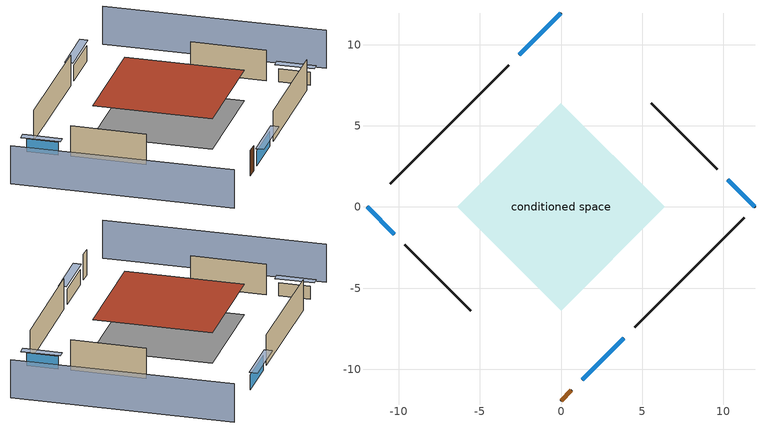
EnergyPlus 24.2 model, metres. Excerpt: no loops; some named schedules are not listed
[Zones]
conditioned space
 floor outside (Floor1 construction): -6.4,0 0,6.4 6.4,0 0,-6.4 z0.61
 wall outside (AdiabaticWallConstruction 1): 0,-11.95 0.65,-11.3 z0.61:2.64
 wall outside (AdiabaticWallConstruction): 0,11.95 -2.58,9.37 / 1.3,-10.65 3.88,-8.07 z0.61:1.83; 11.95,0 10.27,1.68 / -11.95,0 -10.27,-1.68 z0.61:1.65
 wall outside (Wall1 construction): -3.23,8.72 -10.53,1.42 z0.61:3.05
 wall outside (Wall2 construction): 9.61,2.34 5.56,6.39 z0.61:3.05
 wall outside (Wall3 construction): 4.54,-7.41 11.29,-0.66 z0.61:3.05
 wall outside (Wall4 construction): -9.61,-2.34 -5.56,-6.39 z0.61:3.05
 window (WindowConstruction): 0,11.95 -2.58,9.37 z0.61:1.83
 window (WindowConstruction 1): 11.95,0 10.27,1.68 z0.61:1.65
 window (WindowConstruction 2): 1.3,-10.65 3.88,-8.07 z0.61:1.83
 window (WindowConstruction 3): -11.95,0 -10.27,-1.68 z0.61:1.65
 door (Door): 0,-11.95 0.65,-11.3 z0.61:2.64
 roof outside (Roof1 construction): 0,6.4 -6.4,0 0,-6.4 6.4,0 z3.05
shading: -15.18,-3.23 -3.23,-15.18 / 15.18,3.23 3.23,15.18 z0:3.05; -2.79,9.16 0.22,12.16 -0.22,12.6 -3.22,9.59 z2.13; 10.05,1.9 12.16,-0.22 12.6,0.22 10.48,2.33 z1.95; 4.09,-7.86 1.09,-10.86 1.52,-11.29 4.53,-8.29 z2.13; -10.05,-1.9 -12.16,0.22 -12.6,-0.22 -10.48,-2.33 z1.95
[Building]
Building 1: Terrain=Suburbs
[Site:Location]
Ely Arpt Yelland Fld_NV_USA: Latitude {deg}=39.3; Longitude {deg}=-114.85; Time Zone {hr}=-8; Elevation {m}=1909
[Site:GroundTemperature:Shallow]
3.70292, 1.70496, 1.54496, 2.49309, 6.29932, 10.0878, 13.3722, 15.4528, 15.6296, 13.9374, 10.7367, 7.06443
[Site:WaterMainsTemperature]
Calculation Method=Schedule; Temperature Schedule=mains temperature schedule
[Material] Roughness=Rough; Thermal Absorptance=0.9
Name | Thickness {m} | Conductivity {W/m-K} | Density {kg/m3} | Specific Heat {J/kg-K} | Solar Absorptance | Visible Absorptance
door material | 0.04445 | 0.0612267 | 512.64 | 1214.23 | 0.7 | 0.7
floor covering | 0.0127 | 0.0433444 | 54.468 | 1339.84 | 0.6 | 0.6
floor stud and cavity | 0.1397 | 0.501511 | 92.3553 | 1139.71 | 0.7 | 0.7
furniture material conditioned space 1 | 0.1524 | 0.115458 | 640.8 | 1214.23 | 0.6 | 0.6
gypsum board | 0.0127 | 0.160291 | 801 | 837.4 | 0.6 | 0.6
osb sheathing 0.5 in. | 0.0127 | 0.115458 | 512.64 | 1214.23 | 0.7 | 0.7
osb sheathing 0.75 in. | 0.01905 | 0.115458 | 512.64 | 1214.23 | 0.7 | 0.7
roof rigid ins | 0.103632 | 0.029427 | 32.04 | 1214.23 | 0.7 | 0.7
roof stud and cavity | 0.2032 | 0.0470591 | 78.34581 | 1123.46 | 0.7 | 0.7
slate or tile shingles | 0.01905 | 0.840978 | 1899.972 | 799.717 | 0.75 | 0.75
stucco | 0.0254 | 0.649125 | 1281.6 | 879.27 | 0.5 | 0.5
wall rigid ins | 0.512978 | 0.029427 | 32.04 | 1214.23 | 0.7 | 0.7
wall stud and cavity | 0.1397 | 0.556315 | 139.0536 | 1170.24 | 0.7 | 0.7
wall stud and cavity 1 | 0.0889 | 0.380278 | 52.3479 | 1209.89 | 0.7 | 0.7
wall stud and cavity 2 | 0.0889 | 0.391764 | 83.0341 | 1211.67 | 0.7 | 0.7
wood siding; wood siding 1 | 0.0254 | 0.102417 | 544.68 | 1172.36 | 0.7 | 0.7
[WindowMaterial:SimpleGlazingSystem]
WindowMaterial: U-Factor {W/m2-K}=6.58648; Solar Heat Gain Coefficient=0.76
[Construction]
AdiabaticWallConstruction: wood siding, wall rigid ins, wall stud and cavity 1, gypsum board
AdiabaticWallConstruction 1: wood siding 1, wall rigid ins, wall stud and cavity 1, gypsum board
Door: door material
Floor1 construction: floor stud and cavity, osb sheathing 0.75 in., floor covering
furniture construction conditioned space 1: furniture material conditioned space 1
PartitionWallConstruction: gypsum board, wall stud and cavity 2, gypsum board
Roof1 construction: slate or tile shingles, roof rigid ins, osb sheathing 0.75 in., roof stud and cavity, gypsum board
Wall1 construction; Wall2 construction; Wall3 construction; Wall4 construction: stucco, osb sheathing 0.5 in., wall stud and cavity, gypsum board
WindowConstruction; WindowConstruction 1; WindowConstruction 2; WindowConstruction 3: WindowMaterial
[Zone]
conditioned space: Multiplier=1; Volume {m3}=199.577; Part of Total Floor Area=Yes
[Space]
conditioned space 1: Zone=conditioned space; Volume {m3}=199.577
[SurfaceProperty:IncidentSolarMultiplier] Incident Solar Multiplier=1; Incident Solar Multiplier Schedule=trans schedule winter=0.85 summer=0.7
Window1; Window2; Window3; Window4
[InternalMass] Zone or ZoneList=conditioned space; Space or SpaceList=conditioned space 1
Name | Construction | Surface Area {m2}
furniture mass conditioned space 1 | furniture construction conditioned space 1 | 32.739
partition wall mass | PartitionWallConstruction | 81.8476
[Lights]
interior lighting: Zone or ZoneList or Space or SpaceList=conditioned space 1; Schedule=lighting_interior; Design Level Calculation Method=LightingLevel; Lighting Level {W}=180.168; Return Air Fraction=0; Fraction Radiant=0.6; Fraction Visible=0.2; Fraction Replaceable=1
[People]
occupants: Zone or ZoneList or Space or SpaceList=conditioned space 1; Number of People Schedule=occupants; Number of People Calculation Method=People; Number of People=3; Fraction Radiant=0.314171; Sensible Heat Fraction=0.56303; Activity Level Schedule=occupants activity schedule; Carbon Dioxide Generation Rate {m3/s-W}=0; Enable ASHRAE 55 Comfort Warnings=No; Mean Radiant Temperature Calculation Type=EnclosureAveraged
[ElectricEquipment] Zone or ZoneList or Space or SpaceList=conditioned space 1; Design Level Calculation Method=EquipmentLevel
Name | Schedule | Design Level {W} | Fraction Latent | Fraction Radiant | Fraction Lost
ceiling fan | ceiling_fan | 12.5353 | 0 | 0.558 | 0
clothes dryer | clothes_dryer | 2485.11 | 0.015 | 0.081 | 0.85
clothes washer | clothes_washer | 617.655 | 0.03 | 0.162 | 0.7
cooking range | cooking_range | 411.111 | 0.08 | 0.432 | 0.2
dishwasher | dishwasher | 568.012 | 0.3 | 0.18 | 0.4
freezer | freezer schedule | 47.9573 | 0 | 0.6 | 0
fridge | fridge schedule | 60.3122 | 0 | 0.6 | 0
fridge 1 | fridge schedule 1 | 64.939 | 0 | 0.6 | 0
mech vent bath fan 0 | mech vent bath fan 0 schedule | 30 | 0 | 0 | 1
mech vent house fan | mech vent house fan schedule | 0 | 0 | 0 | 1
mech vent house fan cfis | mech vent house fan cfis schedule | 0 | 0 | 0 | 0
mech vent range fan 0 | mech vent range fan 0 schedule | 30 | 0 | 0 | 1
misc plug loads | plug_loads_other | 1555.15 | 0.021 | 0.558 | 0.049
whole house fan | Always On Discrete | 0 | 0 | 0 | 1
[OtherEquipment] Zone or ZoneList or Space or SpaceList=conditioned space 1; Design Level Calculation Method=EquipmentLevel
Name | Fuel Type | Schedule | Design Level {W} | Fraction Latent | Fraction Radiant | Fraction Lost
mech vent house fan latent load equip | None | Always On Discrete | 0 | 1 | 0 | 0
mech vent house fan sensible load equip | None | Always On Discrete | 0 | 0 | 0 | 0
water heater energy adjustment1 | NaturalGas | Always On Discrete | 0.01 | 0 | 0 | 1
water latent | None | hot_water_fixtures | 1542.73 | 1 | 0 | 0
water sensible | None | hot_water_fixtures | -1520.42 | 0 | 0.6 | 0
[ZoneInfiltration:DesignFlowRate] Zone or ZoneList or Space or SpaceList=conditioned space 1; Schedule=Always On Discrete; Design Flow Rate Calculation Method=Flow/Zone; Design Flow Rate {m3/s}=0
infil flow; natural vent flow; whole house fan flow
[Exterior:Lights]
exterior lighting: Schedule=exterior lighting schedule; Design Level {W}=13.0211
[Schedule:Week:Daily]
trans schedule winter=0.85 summer=0.7 Week Rule - Jan1-Apr28: trans schedule winter=0.85 summer=0.7 allday1, trans schedule winter=0.85 summer=0.7 allday1, trans schedule winter=0.85 summer=0.7 allday1, trans schedule winter=0.85 summer=0.7 allday1, trans schedule winter=0.85 summer=0.7 allday1, trans schedule winter=0.85 summer=0.7 allday1, trans schedule winter=0.85 summer=0.7 allday1, trans schedule winter=0.85 summer=0.7 default day, trans schedule winter=0.85 summer=0.7 default day, trans schedule winter=0.85 summer=0.7 default day, trans schedule winter=0.85 summer=0.7 default day, trans schedule winter=0.85 summer=0.7 default day
trans schedule winter=0.85 summer=0.7 Week Rule - Apr29-May5: trans schedule winter=0.85 summer=0.7 allday1, trans schedule winter=0.85 summer=0.7 allday1, trans schedule winter=0.85 summer=0.7 allday121, trans schedule winter=0.85 summer=0.7 allday121, trans schedule winter=0.85 summer=0.7 allday121, trans schedule winter=0.85 summer=0.7 allday121, trans schedule winter=0.85 summer=0.7 allday121, trans schedule winter=0.85 summer=0.7 default day, trans schedule winter=0.85 summer=0.7 default day, trans schedule winter=0.85 summer=0.7 default day, trans schedule winter=0.85 summer=0.7 default day, trans schedule winter=0.85 summer=0.7 default day
trans schedule winter=0.85 summer=0.7 Week Rule - May6-Sep29: trans schedule winter=0.85 summer=0.7 allday121, trans schedule winter=0.85 summer=0.7 allday121, trans schedule winter=0.85 summer=0.7 allday121, trans schedule winter=0.85 summer=0.7 allday121, trans schedule winter=0.85 summer=0.7 allday121, trans schedule winter=0.85 summer=0.7 allday121, trans schedule winter=0.85 summer=0.7 allday121, trans schedule winter=0.85 summer=0.7 default day, trans schedule winter=0.85 summer=0.7 default day, trans schedule winter=0.85 summer=0.7 default day, trans schedule winter=0.85 summer=0.7 default day, trans schedule winter=0.85 summer=0.7 default day
trans schedule winter=0.85 summer=0.7 Week Rule - Sep30-Oct6: trans schedule winter=0.85 summer=0.7 allday121, trans schedule winter=0.85 summer=0.7 allday274, trans schedule winter=0.85 summer=0.7 allday274, trans schedule winter=0.85 summer=0.7 allday274, trans schedule winter=0.85 summer=0.7 allday274, trans schedule winter=0.85 summer=0.7 allday274, trans schedule winter=0.85 summer=0.7 allday274, trans schedule winter=0.85 summer=0.7 default day, trans schedule winter=0.85 summer=0.7 default day, trans schedule winter=0.85 summer=0.7 default day, trans schedule winter=0.85 summer=0.7 default day, trans schedule winter=0.85 summer=0.7 default day
trans schedule winter=0.85 summer=0.7 Week Rule - Oct7-Dec31: trans schedule winter=0.85 summer=0.7 allday274, trans schedule winter=0.85 summer=0.7 allday274, trans schedule winter=0.85 summer=0.7 allday274, trans schedule winter=0.85 summer=0.7 allday274, trans schedule winter=0.85 summer=0.7 allday274, trans schedule winter=0.85 summer=0.7 allday274, trans schedule winter=0.85 summer=0.7 allday274, trans schedule winter=0.85 summer=0.7 default day, trans schedule winter=0.85 summer=0.7 default day, trans schedule winter=0.85 summer=0.7 default day, trans schedule winter=0.85 summer=0.7 default day, trans schedule winter=0.85 summer=0.7 default day
freezer schedule Week Rule - Jan1-Jan27: freezer schedule allday1, freezer schedule allday1, freezer schedule allday1, freezer schedule allday1, freezer schedule allday1, freezer schedule allday1, freezer schedule allday1, freezer schedule default day, freezer schedule default day, freezer schedule default day, freezer schedule default day, freezer schedule default day
freezer schedule Week Rule - Jan28-Feb3: freezer schedule allday1, freezer schedule allday1, freezer schedule allday1, freezer schedule allday1, freezer schedule allday2, freezer schedule allday2, freezer schedule allday2, freezer schedule default day, freezer schedule default day, freezer schedule default day, freezer schedule default day, freezer schedule default day
freezer schedule Week Rule - Feb4-Feb24: freezer schedule allday2, freezer schedule allday2, freezer schedule allday2, freezer schedule allday2, freezer schedule allday2, freezer schedule allday2, freezer schedule allday2, freezer schedule default day, freezer schedule default day, freezer schedule default day, freezer schedule default day, freezer schedule default day
freezer schedule Week Rule - Feb25-Mar3: freezer schedule allday2, freezer schedule allday2, freezer schedule allday2, freezer schedule allday2, freezer schedule allday3, freezer schedule allday3, freezer schedule allday3, freezer schedule default day, freezer schedule default day, freezer schedule default day, freezer schedule default day, freezer schedule default day
freezer schedule Week Rule - Mar4-May26: freezer schedule allday3, freezer schedule allday3, freezer schedule allday3, freezer schedule allday3, freezer schedule allday3, freezer schedule allday3, freezer schedule allday3, freezer schedule default day, freezer schedule default day, freezer schedule default day, freezer schedule default day, freezer schedule default day
freezer schedule Week Rule - May27-Jun2: freezer schedule allday3, freezer schedule allday3, freezer schedule allday3, freezer schedule allday3, freezer schedule allday3, freezer schedule allday6, freezer schedule allday6, freezer schedule default day, freezer schedule default day, freezer schedule default day, freezer schedule default day, freezer schedule default day
freezer schedule Week Rule - Jun3-Sep29: freezer schedule allday6, freezer schedule allday6, freezer schedule allday6, freezer schedule allday6, freezer schedule allday6, freezer schedule allday6, freezer schedule allday6, freezer schedule default day, freezer schedule default day, freezer schedule default day, freezer schedule default day, freezer schedule default day
freezer schedule Week Rule - Sep30-Oct6: freezer schedule allday6, freezer schedule allday10, freezer schedule allday10, freezer schedule allday10, freezer schedule allday10, freezer schedule allday10, freezer schedule allday10, freezer schedule default day, freezer schedule default day, freezer schedule default day, freezer schedule default day, freezer schedule default day
freezer schedule Week Rule - Oct7-Oct27: freezer schedule allday10, freezer schedule allday10, freezer schedule allday10, freezer schedule allday10, freezer schedule allday10, freezer schedule allday10, freezer schedule allday10, freezer schedule default day, freezer schedule default day, freezer schedule default day, freezer schedule default day, freezer schedule default day
freezer schedule Week Rule - Oct28-Nov3: freezer schedule allday10, freezer schedule allday10, freezer schedule allday10, freezer schedule allday10, freezer schedule allday11, freezer schedule allday11, freezer schedule allday11, freezer schedule default day, freezer schedule default day, freezer schedule default day, freezer schedule default day, freezer schedule default day
freezer schedule Week Rule - Nov4-Nov24: freezer schedule allday11, freezer schedule allday11, freezer schedule allday11, freezer schedule allday11, freezer schedule allday11, freezer schedule allday11, freezer schedule allday11, freezer schedule default day, freezer schedule default day, freezer schedule default day, freezer schedule default day, freezer schedule default day
freezer schedule Week Rule - Nov25-Dec1: freezer schedule allday11, freezer schedule allday11, freezer schedule allday11, freezer schedule allday11, freezer schedule allday11, freezer schedule allday11, freezer schedule allday12, freezer schedule default day, freezer schedule default day, freezer schedule default day, freezer schedule default day, freezer schedule default day
freezer schedule Week Rule - Dec2-Dec31: freezer schedule allday12, freezer schedule allday12, freezer schedule allday12, freezer schedule allday12, freezer schedule allday12, freezer schedule allday12, freezer schedule allday12, freezer schedule default day, freezer schedule default day, freezer schedule default day, freezer schedule default day, freezer schedule default day
fridge schedule Week Rule - Jan1-Jan27: fridge schedule allday1, fridge schedule allday1, fridge schedule allday1, fridge schedule allday1, fridge schedule allday1, fridge schedule allday1, fridge schedule allday1, fridge schedule default day, fridge schedule default day, fridge schedule default day, fridge schedule default day, fridge schedule default day
fridge schedule Week Rule - Jan28-Feb3: fridge schedule allday1, fridge schedule allday1, fridge schedule allday1, fridge schedule allday1, fridge schedule allday2, fridge schedule allday2, fridge schedule allday2, fridge schedule default day, fridge schedule default day, fridge schedule default day, fridge schedule default day, fridge schedule default day
fridge schedule Week Rule - Feb4-Feb24: fridge schedule allday2, fridge schedule allday2, fridge schedule allday2, fridge schedule allday2, fridge schedule allday2, fridge schedule allday2, fridge schedule allday2, fridge schedule default day, fridge schedule default day, fridge schedule default day, fridge schedule default day, fridge schedule default day
fridge schedule Week Rule - Feb25-Mar3: fridge schedule allday2, fridge schedule allday2, fridge schedule allday2, fridge schedule allday2, fridge schedule allday3, fridge schedule allday3, fridge schedule allday3, fridge schedule default day, fridge schedule default day, fridge schedule default day, fridge schedule default day, fridge schedule default day
fridge schedule Week Rule - Mar4-May26: fridge schedule allday3, fridge schedule allday3, fridge schedule allday3, fridge schedule allday3, fridge schedule allday3, fridge schedule allday3, fridge schedule allday3, fridge schedule default day, fridge schedule default day, fridge schedule default day, fridge schedule default day, fridge schedule default day
fridge schedule Week Rule - May27-Jun2: fridge schedule allday3, fridge schedule allday3, fridge schedule allday3, fridge schedule allday3, fridge schedule allday3, fridge schedule allday6, fridge schedule allday6, fridge schedule default day, fridge schedule default day, fridge schedule default day, fridge schedule default day, fridge schedule default day
fridge schedule Week Rule - Jun3-Sep29: fridge schedule allday6, fridge schedule allday6, fridge schedule allday6, fridge schedule allday6, fridge schedule allday6, fridge schedule allday6, fridge schedule allday6, fridge schedule default day, fridge schedule default day, fridge schedule default day, fridge schedule default day, fridge schedule default day
fridge schedule Week Rule - Sep30-Oct6: fridge schedule allday6, fridge schedule allday10, fridge schedule allday10, fridge schedule allday10, fridge schedule allday10, fridge schedule allday10, fridge schedule allday10, fridge schedule default day, fridge schedule default day, fridge schedule default day, fridge schedule default day, fridge schedule default day
fridge schedule Week Rule - Oct7-Oct27: fridge schedule allday10, fridge schedule allday10, fridge schedule allday10, fridge schedule allday10, fridge schedule allday10, fridge schedule allday10, fridge schedule allday10, fridge schedule default day, fridge schedule default day, fridge schedule default day, fridge schedule default day, fridge schedule default day
fridge schedule Week Rule - Oct28-Nov3: fridge schedule allday10, fridge schedule allday10, fridge schedule allday10, fridge schedule allday10, fridge schedule allday11, fridge schedule allday11, fridge schedule allday11, fridge schedule default day, fridge schedule default day, fridge schedule default day, fridge schedule default day, fridge schedule default day
fridge schedule Week Rule - Nov4-Nov24: fridge schedule allday11, fridge schedule allday11, fridge schedule allday11, fridge schedule allday11, fridge schedule allday11, fridge schedule allday11, fridge schedule allday11, fridge schedule default day, fridge schedule default day, fridge schedule default day, fridge schedule default day, fridge schedule default day
fridge schedule Week Rule - Nov25-Dec1: fridge schedule allday11, fridge schedule allday11, fridge schedule allday11, fridge schedule allday11, fridge schedule allday11, fridge schedule allday11, fridge schedule allday12, fridge schedule default day, fridge schedule default day, fridge schedule default day, fridge schedule default day, fridge schedule default day
fridge schedule Week Rule - Dec2-Dec31: fridge schedule allday12, fridge schedule allday12, fridge schedule allday12, fridge schedule allday12, fridge schedule allday12, fridge schedule allday12, fridge schedule allday12, fridge schedule default day, fridge schedule default day, fridge schedule default day, fridge schedule default day, fridge schedule default day
fridge schedule 1 Week Rule - Jan1-Jan27: fridge schedule allday1 1, fridge schedule allday1 1, fridge schedule allday1 1, fridge schedule allday1 1, fridge schedule allday1 1, fridge schedule allday1 1, fridge schedule allday1 1, fridge schedule default day 1, fridge schedule default day 1, fridge schedule default day 1, fridge schedule default day 1, fridge schedule default day 1
fridge schedule 1 Week Rule - Jan28-Feb3: fridge schedule allday1 1, fridge schedule allday1 1, fridge schedule allday1 1, fridge schedule allday1 1, fridge schedule allday2 1, fridge schedule allday2 1, fridge schedule allday2 1, fridge schedule default day 1, fridge schedule default day 1, fridge schedule default day 1, fridge schedule default day 1, fridge schedule default day 1
fridge schedule 1 Week Rule - Feb4-Feb24: fridge schedule allday2 1, fridge schedule allday2 1, fridge schedule allday2 1, fridge schedule allday2 1, fridge schedule allday2 1, fridge schedule allday2 1, fridge schedule allday2 1, fridge schedule default day 1, fridge schedule default day 1, fridge schedule default day 1, fridge schedule default day 1, fridge schedule default day 1
fridge schedule 1 Week Rule - Feb25-Mar3: fridge schedule allday2 1, fridge schedule allday2 1, fridge schedule allday2 1, fridge schedule allday2 1, fridge schedule allday3 1, fridge schedule allday3 1, fridge schedule allday3 1, fridge schedule default day 1, fridge schedule default day 1, fridge schedule default day 1, fridge schedule default day 1, fridge schedule default day 1
fridge schedule 1 Week Rule - Mar4-May26: fridge schedule allday3 1, fridge schedule allday3 1, fridge schedule allday3 1, fridge schedule allday3 1, fridge schedule allday3 1, fridge schedule allday3 1, fridge schedule allday3 1, fridge schedule default day 1, fridge schedule default day 1, fridge schedule default day 1, fridge schedule default day 1, fridge schedule default day 1
fridge schedule 1 Week Rule - May27-Jun2: fridge schedule allday3 1, fridge schedule allday3 1, fridge schedule allday3 1, fridge schedule allday3 1, fridge schedule allday3 1, fridge schedule allday6 1, fridge schedule allday6 1, fridge schedule default day 1, fridge schedule default day 1, fridge schedule default day 1, fridge schedule default day 1, fridge schedule default day 1
fridge schedule 1 Week Rule - Jun3-Sep29: fridge schedule allday6 1, fridge schedule allday6 1, fridge schedule allday6 1, fridge schedule allday6 1, fridge schedule allday6 1, fridge schedule allday6 1, fridge schedule allday6 1, fridge schedule default day 1, fridge schedule default day 1, fridge schedule default day 1, fridge schedule default day 1, fridge schedule default day 1
fridge schedule 1 Week Rule - Sep30-Oct6: fridge schedule allday6 1, fridge schedule allday10 1, fridge schedule allday10 1, fridge schedule allday10 1, fridge schedule allday10 1, fridge schedule allday10 1, fridge schedule allday10 1, fridge schedule default day 1, fridge schedule default day 1, fridge schedule default day 1, fridge schedule default day 1, fridge schedule default day 1
fridge schedule 1 Week Rule - Oct7-Oct27: fridge schedule allday10 1, fridge schedule allday10 1, fridge schedule allday10 1, fridge schedule allday10 1, fridge schedule allday10 1, fridge schedule allday10 1, fridge schedule allday10 1, fridge schedule default day 1, fridge schedule default day 1, fridge schedule default day 1, fridge schedule default day 1, fridge schedule default day 1
fridge schedule 1 Week Rule - Oct28-Nov3: fridge schedule allday10 1, fridge schedule allday10 1, fridge schedule allday10 1, fridge schedule allday10 1, fridge schedule allday11 1, fridge schedule allday11 1, fridge schedule allday11 1, fridge schedule default day 1, fridge schedule default day 1, fridge schedule default day 1, fridge schedule default day 1, fridge schedule default day 1
fridge schedule 1 Week Rule - Nov4-Nov24: fridge schedule allday11 1, fridge schedule allday11 1, fridge schedule allday11 1, fridge schedule allday11 1, fridge schedule allday11 1, fridge schedule allday11 1, fridge schedule allday11 1, fridge schedule default day 1, fridge schedule default day 1, fridge schedule default day 1, fridge schedule default day 1, fridge schedule default day 1
fridge schedule 1 Week Rule - Nov25-Dec1: fridge schedule allday11 1, fridge schedule allday11 1, fridge schedule allday11 1, fridge schedule allday11 1, fridge schedule allday11 1, fridge schedule allday11 1, fridge schedule allday12 1, fridge schedule default day 1, fridge schedule default day 1, fridge schedule default day 1, fridge schedule default day 1, fridge schedule default day 1
fridge schedule 1 Week Rule - Dec2-Dec31: fridge schedule allday12 1, fridge schedule allday12 1, fridge schedule allday12 1, fridge schedule allday12 1, fridge schedule allday12 1, fridge schedule allday12 1, fridge schedule allday12 1, fridge schedule default day 1, fridge schedule default day 1, fridge schedule default day 1, fridge schedule default day 1, fridge schedule default day 1
mech vent bath fan 0 schedule Week Rule - Jan1-Dec31: mech vent bath fan 0 schedule allday1, mech vent bath fan 0 schedule allday1, mech vent bath fan 0 schedule allday1, mech vent bath fan 0 schedule allday1, mech vent bath fan 0 schedule allday1, mech vent bath fan 0 schedule allday1, mech vent bath fan 0 schedule allday1, mech vent bath fan 0 schedule default day, mech vent bath fan 0 schedule default day, mech vent bath fan 0 schedule default day, mech vent bath fan 0 schedule default day, mech vent bath fan 0 schedule default day
mech vent range fan 0 schedule Week Rule - Jan1-Dec31: mech vent range fan 0 schedule allday1, mech vent range fan 0 schedule allday1, mech vent range fan 0 schedule allday1, mech vent range fan 0 schedule allday1, mech vent range fan 0 schedule allday1, mech vent range fan 0 schedule allday1, mech vent range fan 0 schedule allday1, mech vent range fan 0 schedule default day, mech vent range fan 0 schedule default day, mech vent range fan 0 schedule default day, mech vent range fan 0 schedule default day, mech vent range fan 0 schedule default day
exterior lighting schedule Week Rule - Jan1-Jan6: exterior lighting schedule weekday1, exterior lighting schedule weekday1, exterior lighting schedule weekday1, exterior lighting schedule weekday1, exterior lighting schedule weekday1, exterior lighting schedule weekday1, exterior lighting schedule weekend1, exterior lighting schedule default day, exterior lighting schedule default day, exterior lighting schedule default day, exterior lighting schedule default day, exterior lighting schedule default day
exterior lighting schedule Week Rule - Jan7-Jan27: exterior lighting schedule weekend1, exterior lighting schedule weekday1, exterior lighting schedule weekday1, exterior lighting schedule weekday1, exterior lighting schedule weekday1, exterior lighting schedule weekday1, exterior lighting schedule weekend1, exterior lighting schedule default day, exterior lighting schedule default day, exterior lighting schedule default day, exterior lighting schedule default day, exterior lighting schedule default day
exterior lighting schedule Week Rule - Jan28-Feb3: exterior lighting schedule weekend1, exterior lighting schedule weekday1, exterior lighting schedule weekday1, exterior lighting schedule weekday1, exterior lighting schedule weekday2, exterior lighting schedule weekday2, exterior lighting schedule weekend2, exterior lighting schedule default day, exterior lighting schedule default day, exterior lighting schedule default day, exterior lighting schedule default day, exterior lighting schedule default day
exterior lighting schedule Week Rule - Feb4-Feb24: exterior lighting schedule weekend2, exterior lighting schedule weekday2, exterior lighting schedule weekday2, exterior lighting schedule weekday2, exterior lighting schedule weekday2, exterior lighting schedule weekday2, exterior lighting schedule weekend2, exterior lighting schedule default day, exterior lighting schedule default day, exterior lighting schedule default day, exterior lighting schedule default day, exterior lighting schedule default day
exterior lighting schedule Week Rule - Feb25-Mar3: exterior lighting schedule weekend2, exterior lighting schedule weekday2, exterior lighting schedule weekday2, exterior lighting schedule weekday2, exterior lighting schedule weekday3, exterior lighting schedule weekday3, exterior lighting schedule weekend3, exterior lighting schedule default day, exterior lighting schedule default day, exterior lighting schedule default day, exterior lighting schedule default day, exterior lighting schedule default day
exterior lighting schedule Week Rule - Mar4-Mar31: exterior lighting schedule weekend3, exterior lighting schedule weekday3, exterior lighting schedule weekday3, exterior lighting schedule weekday3, exterior lighting schedule weekday3, exterior lighting schedule weekday3, exterior lighting schedule weekend3, exterior lighting schedule default day, exterior lighting schedule default day, exterior lighting schedule default day, exterior lighting schedule default day, exterior lighting schedule default day
exterior lighting schedule Week Rule - Apr1-Apr28: exterior lighting schedule weekend4, exterior lighting schedule weekday4, exterior lighting schedule weekday4, exterior lighting schedule weekday4, exterior lighting schedule weekday4, exterior lighting schedule weekday4, exterior lighting schedule weekend4, exterior lighting schedule default day, exterior lighting schedule default day, exterior lighting schedule default day, exterior lighting schedule default day, exterior lighting schedule default day
exterior lighting schedule Week Rule - Apr29-May5: exterior lighting schedule weekend4, exterior lighting schedule weekday4, exterior lighting schedule weekday5, exterior lighting schedule weekday5, exterior lighting schedule weekday5, exterior lighting schedule weekday5, exterior lighting schedule weekend5, exterior lighting schedule default day, exterior lighting schedule default day, exterior lighting schedule default day, exterior lighting schedule default day, exterior lighting schedule default day
exterior lighting schedule Week Rule - May6-May26: exterior lighting schedule weekend5, exterior lighting schedule weekday5, exterior lighting schedule weekday5, exterior lighting schedule weekday5, exterior lighting schedule weekday5, exterior lighting schedule weekday5, exterior lighting schedule weekend5, exterior lighting schedule default day, exterior lighting schedule default day, exterior lighting schedule default day, exterior lighting schedule default day, exterior lighting schedule default day
exterior lighting schedule Week Rule - May27-Jun2: exterior lighting schedule weekend5, exterior lighting schedule weekday5, exterior lighting schedule weekday5, exterior lighting schedule weekday5, exterior lighting schedule weekday5, exterior lighting schedule weekday6, exterior lighting schedule weekend6, exterior lighting schedule default day, exterior lighting schedule default day, exterior lighting schedule default day, exterior lighting schedule default day, exterior lighting schedule default day
exterior lighting schedule Week Rule - Jun3-Jun30: exterior lighting schedule weekend6, exterior lighting schedule weekday6, exterior lighting schedule weekday6, exterior lighting schedule weekday6, exterior lighting schedule weekday6, exterior lighting schedule weekday6, exterior lighting schedule weekend6, exterior lighting schedule default day, exterior lighting schedule default day, exterior lighting schedule default day, exterior lighting schedule default day, exterior lighting schedule default day
exterior lighting schedule Week Rule - Jul1-Aug25: exterior lighting schedule weekend7, exterior lighting schedule weekday7, exterior lighting schedule weekday7, exterior lighting schedule weekday7, exterior lighting schedule weekday7, exterior lighting schedule weekday7, exterior lighting schedule weekend7, exterior lighting schedule default day, exterior lighting schedule default day, exterior lighting schedule default day, exterior lighting schedule default day, exterior lighting schedule default day
exterior lighting schedule Week Rule - Aug26-Sep1: exterior lighting schedule weekend7, exterior lighting schedule weekday7, exterior lighting schedule weekday7, exterior lighting schedule weekday7, exterior lighting schedule weekday7, exterior lighting schedule weekday7, exterior lighting schedule weekend9, exterior lighting schedule default day, exterior lighting schedule default day, exterior lighting schedule default day, exterior lighting schedule default day, exterior lighting schedule default day
exterior lighting schedule Week Rule - Sep2-Sep29: exterior lighting schedule weekend9, exterior lighting schedule weekday9, exterior lighting schedule weekday9, exterior lighting schedule weekday9, exterior lighting schedule weekday9, exterior lighting schedule weekday9, exterior lighting schedule weekend9, exterior lighting schedule default day, exterior lighting schedule default day, exterior lighting schedule default day, exterior lighting schedule default day, exterior lighting schedule default day
exterior lighting schedule Week Rule - Sep30-Oct6: exterior lighting schedule weekend9, exterior lighting schedule weekday10, exterior lighting schedule weekday10, exterior lighting schedule weekday10, exterior lighting schedule weekday10, exterior lighting schedule weekday10, exterior lighting schedule weekend10, exterior lighting schedule default day, exterior lighting schedule default day, exterior lighting schedule default day, exterior lighting schedule default day, exterior lighting schedule default day
exterior lighting schedule Week Rule - Oct7-Oct27: exterior lighting schedule weekend10, exterior lighting schedule weekday10, exterior lighting schedule weekday10, exterior lighting schedule weekday10, exterior lighting schedule weekday10, exterior lighting schedule weekday10, exterior lighting schedule weekend10, exterior lighting schedule default day, exterior lighting schedule default day, exterior lighting schedule default day, exterior lighting schedule default day, exterior lighting schedule default day
exterior lighting schedule Week Rule - Oct28-Nov3: exterior lighting schedule weekend10, exterior lighting schedule weekday10, exterior lighting schedule weekday10, exterior lighting schedule weekday10, exterior lighting schedule weekday11, exterior lighting schedule weekday11, exterior lighting schedule weekend11, exterior lighting schedule default day, exterior lighting schedule default day, exterior lighting schedule default day, exterior lighting schedule default day, exterior lighting schedule default day
exterior lighting schedule Week Rule - Nov4-Nov24: exterior lighting schedule weekend11, exterior lighting schedule weekday11, exterior lighting schedule weekday11, exterior lighting schedule weekday11, exterior lighting schedule weekday11, exterior lighting schedule weekday11, exterior lighting schedule weekend11, exterior lighting schedule default day, exterior lighting schedule default day, exterior lighting schedule default day, exterior lighting schedule default day, exterior lighting schedule default day
exterior lighting schedule Week Rule - Nov25-Dec1: exterior lighting schedule weekend11, exterior lighting schedule weekday11, exterior lighting schedule weekday11, exterior lighting schedule weekday11, exterior lighting schedule weekday11, exterior lighting schedule weekday11, exterior lighting schedule weekend12, exterior lighting schedule default day, exterior lighting schedule default day, exterior lighting schedule default day, exterior lighting schedule default day, exterior lighting schedule default day
exterior lighting schedule Week Rule - Dec2-Dec31: exterior lighting schedule weekend12, exterior lighting schedule weekday12, exterior lighting schedule weekday12, exterior lighting schedule weekday12, exterior lighting schedule weekday12, exterior lighting schedule weekday12, exterior lighting schedule weekend12, exterior lighting schedule default day, exterior lighting schedule default day, exterior lighting schedule default day, exterior lighting schedule default day, exterior lighting schedule default day
[Schedule:Year]
trans schedule winter=0.85 summer=0.7: trans schedule winter=0.85 summer=0.7 Week Rule - Jan1-Apr28, 1, 1, 4, 28, trans schedule winter=0.85 summer=0.7 Week Rule - Apr29-May5, 4, 29, 5, 5, trans schedule winter=0.85 summer=0.7 Week Rule - May6-Sep29, 5, 6, 9, 29, trans schedule winter=0.85 summer=0.7 Week Rule - Sep30-Oct6, 9, 30, 10, 6, trans schedule winter=0.85 summer=0.7 Week Rule - Oct7-Dec31, 10, 7, 12, 31
freezer schedule: freezer schedule Week Rule - Jan1-Jan27, 1, 1, 1, 27, freezer schedule Week Rule - Jan28-Feb3, 1, 28, 2, 3, freezer schedule Week Rule - Feb4-Feb24, 2, 4, 2, 24, freezer schedule Week Rule - Feb25-Mar3, 2, 25, 3, 3, freezer schedule Week Rule - Mar4-May26, 3, 4, 5, 26, freezer schedule Week Rule - May27-Jun2, 5, 27, 6, 2, freezer schedule Week Rule - Jun3-Sep29, 6, 3, 9, 29, freezer schedule Week Rule - Sep30-Oct6, 9, 30, 10, 6, freezer schedule Week Rule - Oct7-Oct27, 10, 7, 10, 27, freezer schedule Week Rule - Oct28-Nov3, 10, 28, 11, 3, freezer schedule Week Rule - Nov4-Nov24, 11, 4, 11, 24, freezer schedule Week Rule - Nov25-Dec1, 11, 25, 12, 1, freezer schedule Week Rule - Dec2-Dec31, 12, 2, 12, 31
fridge schedule: fridge schedule Week Rule - Jan1-Jan27, 1, 1, 1, 27, fridge schedule Week Rule - Jan28-Feb3, 1, 28, 2, 3, fridge schedule Week Rule - Feb4-Feb24, 2, 4, 2, 24, fridge schedule Week Rule - Feb25-Mar3, 2, 25, 3, 3, fridge schedule Week Rule - Mar4-May26, 3, 4, 5, 26, fridge schedule Week Rule - May27-Jun2, 5, 27, 6, 2, fridge schedule Week Rule - Jun3-Sep29, 6, 3, 9, 29, fridge schedule Week Rule - Sep30-Oct6, 9, 30, 10, 6, fridge schedule Week Rule - Oct7-Oct27, 10, 7, 10, 27, fridge schedule Week Rule - Oct28-Nov3, 10, 28, 11, 3, fridge schedule Week Rule - Nov4-Nov24, 11, 4, 11, 24, fridge schedule Week Rule - Nov25-Dec1, 11, 25, 12, 1, fridge schedule Week Rule - Dec2-Dec31, 12, 2, 12, 31
fridge schedule 1: fridge schedule 1 Week Rule - Jan1-Jan27, 1, 1, 1, 27, fridge schedule 1 Week Rule - Jan28-Feb3, 1, 28, 2, 3, fridge schedule 1 Week Rule - Feb4-Feb24, 2, 4, 2, 24, fridge schedule 1 Week Rule - Feb25-Mar3, 2, 25, 3, 3, fridge schedule 1 Week Rule - Mar4-May26, 3, 4, 5, 26, fridge schedule 1 Week Rule - May27-Jun2, 5, 27, 6, 2, fridge schedule 1 Week Rule - Jun3-Sep29, 6, 3, 9, 29, fridge schedule 1 Week Rule - Sep30-Oct6, 9, 30, 10, 6, fridge schedule 1 Week Rule - Oct7-Oct27, 10, 7, 10, 27, fridge schedule 1 Week Rule - Oct28-Nov3, 10, 28, 11, 3, fridge schedule 1 Week Rule - Nov4-Nov24, 11, 4, 11, 24, fridge schedule 1 Week Rule - Nov25-Dec1, 11, 25, 12, 1, fridge schedule 1 Week Rule - Dec2-Dec31, 12, 2, 12, 31
mech vent bath fan 0 schedule: mech vent bath fan 0 schedule Week Rule - Jan1-Dec31, 1, 1, 12, 31
mech vent range fan 0 schedule: mech vent range fan 0 schedule Week Rule - Jan1-Dec31, 1, 1, 12, 31
exterior lighting schedule: exterior lighting schedule Week Rule - Jan1-Jan6, 1, 1, 1, 6, exterior lighting schedule Week Rule - Jan7-Jan27, 1, 7, 1, 27, exterior lighting schedule Week Rule - Jan28-Feb3, 1, 28, 2, 3, exterior lighting schedule Week Rule - Feb4-Feb24, 2, 4, 2, 24, exterior lighting schedule Week Rule - Feb25-Mar3, 2, 25, 3, 3, exterior lighting schedule Week Rule - Mar4-Mar31, 3, 4, 3, 31, exterior lighting schedule Week Rule - Apr1-Apr28, 4, 1, 4, 28, exterior lighting schedule Week Rule - Apr29-May5, 4, 29, 5, 5, exterior lighting schedule Week Rule - May6-May26, 5, 6, 5, 26, exterior lighting schedule Week Rule - May27-Jun2, 5, 27, 6, 2, exterior lighting schedule Week Rule - Jun3-Jun30, 6, 3, 6, 30, exterior lighting schedule Week Rule - Jul1-Aug25, 7, 1, 8, 25, exterior lighting schedule Week Rule - Aug26-Sep1, 8, 26, 9, 1, exterior lighting schedule Week Rule - Sep2-Sep29, 9, 2, 9, 29, exterior lighting schedule Week Rule - Sep30-Oct6, 9, 30, 10, 6, exterior lighting schedule Week Rule - Oct7-Oct27, 10, 7, 10, 27, exterior lighting schedule Week Rule - Oct28-Nov3, 10, 28, 11, 3, exterior lighting schedule Week Rule - Nov4-Nov24, 11, 4, 11, 24, exterior lighting schedule Week Rule - Nov25-Dec1, 11, 25, 12, 1, exterior lighting schedule Week Rule - Dec2-Dec31, 12, 2, 12, 31
[Schedule:File] File=in.schedules.csv; Rows to Skip at Top=1; Number of Hours of Data=8760; Column Separator=Comma; Interpolate to Timestep=No; Minutes per Item=15; Adjust Schedule for Daylight Savings=Yes
Name | Column Number
lighting_interior | 2
occupants | 1
ceiling_fan | 8
clothes_dryer | 7
clothes_washer | 6
cooking_range | 4
dishwasher | 5
plug_loads_other | 9
hot_water_fixtures | 13
[Schedule:Constant]
Name | Hourly Value
occupants activity schedule | 117.228
mech vent house fan schedule; mech vent house fan cfis schedule; Always On Discrete | 1
[Schedule:Compact]
mains temperature schedule: Through: 01/01, For: AllDays, Until: 24:00, 7.78389, Through: 01/02, For: AllDays, Until: 24:00, 7.71556, Through: 01/03, For: AllDays, Until: 24:00, 7.64833, Through: 01/04, For: AllDays, Until: 24:00, 7.58278, Through: 01/05, For: AllDays, Until: 24:00, 7.51778, Through: 01/06, For: AllDays, Until: 24:00, 7.45444, Through: 01/07, For: AllDays, Until: 24:00, 7.39278, Through: 01/08, For: AllDays, Until: 24:00, 7.33167, Through: 01/09, For: AllDays, Until: 24:00, 7.27222, Through: 01/10, For: AllDays, Until: 24:00, 7.21444, Through: 01/11, For: AllDays, Until: 24:00, 7.15722, Through: 01/12, For: AllDays, Until: 24:00, 7.10222, Through: 01/13, For: AllDays, Until: 24:00, 7.04778, Through: 01/14, For: AllDays, Until: 24:00, 6.99556, Through: 01/15, For: AllDays, Until: 24:00, 6.94389, Through: 01/16, For: AllDays, Until: 24:00, 6.89444, Through: 01/17, For: AllDays, Until: 24:00, 6.84611, Through: 01/18, For: AllDays, Until: 24:00, 6.79889, Through: 01/19, For: AllDays, Until: 24:00, 6.75333, Through: 01/20, For: AllDays, Until: 24:00, 6.70944, Through: 01/21, For: AllDays, Until: 24:00, 6.66722, Through: 01/22, For: AllDays, Until: 24:00, 6.62611, Through: 01/23, For: AllDays, Until: 24:00, 6.58667, Through: 01/24, For: AllDays, Until: 24:00, 6.54889, Through: 01/25, For: AllDays, Until: 24:00, 6.51222, Through: 01/26, For: AllDays, Until: 24:00, 6.47722, Through: 01/27, For: AllDays, Until: 24:00, 6.44444, Through: 01/28, For: AllDays, Until: 24:00, 6.41278, Through: 01/29, For: AllDays, Until: 24:00, 6.38222, Through: 01/30, For: AllDays, Until: 24:00, 6.35389, Through: 01/31, For: AllDays, Until: 24:00, 6.32722, Through: 02/01, For: AllDays, Until: 24:00, 6.30167, Through: 02/02, For: AllDays, Until: 24:00, 6.27778, Through: 02/03, For: AllDays, Until: 24:00, 6.25611, Through: 02/04, For: AllDays, Until: 24:00, 6.23556, Through: 02/05, For: AllDays, Until: 24:00, 6.21667, Through: 02/06, For: AllDays, Until: 24:00, 6.19944, Through: 02/07, For: AllDays, Until: 24:00, 6.18389, Through: 02/08, For: AllDays, Until: 24:00, 6.17, Through: 02/09, For: AllDays, Until: 24:00, 6.15778, Through: 02/10, For: AllDays, Until: 24:00, 6.14722, Through: 02/11, For: AllDays, Until: 24:00, 6.13833, Through: 02/12, For: AllDays, Until: 24:00, 6.13111, Through: 02/13, For: AllDays, Until: 24:00, 6.12556, Through: 02/14, For: AllDays, Until: 24:00, 6.12167, Through: 02/15, For: AllDays, Until: 24:00, 6.11944, Through: 02/16, For: AllDays, Until: 24:00, 6.11889, Through: 02/17, For: AllDays, Until: 24:00, 6.12, Through: 02/18, For: AllDays, Until: 24:00, 6.12278, Through: 02/19, For: AllDays, Until: 24:00, 6.12722, Through: 02/20, For: AllDays, Until: 24:00, 6.13333, Through: 02/21, For: AllDays, Until: 24:00, 6.14111, Through: 02/22, For: AllDays, Until: 24:00, 6.15056, Through: 02/23, For: AllDays, Until: 24:00, 6.16167, Through: 02/24, For: AllDays, Until: 24:00, 6.17444, Through: 02/25, For: AllDays, Until: 24:00, 6.18889, Through: 02/26, For: AllDays, Until: 24:00, 6.205, Through: 02/27, For: AllDays, Until: 24:00, 6.22278, Through: 02/28, For: AllDays, Until: 24:00, 6.24167, Through: 03/01, For: AllDays, Until: 24:00, 6.26278, Through: 03/02, For: AllDays, Until: 24:00, 6.28556, Through: 03/03, For: AllDays, Until: 24:00, 6.30944, Through: 03/04, For: AllDays, Until: 24:00, 6.33556, Through: 03/05, For: AllDays, Until: 24:00, 6.36278, Through: 03/06, For: AllDays, Until: 24:00, 6.39222, Through: 03/07, For: AllDays, Until: 24:00, 6.42278, Through: 03/08, For: AllDays, Until: 24:00, 6.455, Through: 03/09, For: AllDays, Until: 24:00, 6.48833, Through: 03/10, For: AllDays, Until: 24:00, 6.52389, Through: 03/11, For: AllDays, Until: 24:00, 6.56056, Through: 03/12, For: AllDays, Until: 24:00, 6.59944, Through: 03/13, For: AllDays, Until: 24:00, 6.63889, Through: 03/14, For: AllDays, Until: 24:00, 6.68056, Through: 03/15, For: AllDays, Until: 24:00, 6.72333, Through: 03/16, For: AllDays, Until: 24:00, 6.76778, Through: 03/17, For: AllDays, Until: 24:00, 6.81389, Through: 03/18, For: AllDays, Until: 24:00, 6.86111, Through: 03/19, For: AllDays, Until: 24:00, 6.91, Through: 03/20, For: AllDays, Until: 24:00, 6.96056, Through: 03/21, For: AllDays, Until: 24:00, 7.01222, Through: 03/22, For: AllDays, Until: 24:00, 7.06556, Through: 03/23, For: AllDays, Until: 24:00, 7.12, Through: 03/24, For: AllDays, Until: 24:00, 7.17556, Through: 03/25, For: AllDays, Until: 24:00, 7.23278, Through: 03/26, For: AllDays, Until: 24:00, 7.29167, Through: 03/27, For: AllDays, Until: 24:00, 7.35111, Through: 03/28, For: AllDays, Until: 24:00, 7.41278, Through: 03/29, For: AllDays, Until: 24:00, 7.475, Through: 03/30, For: AllDays, Until: 24:00, 7.53889, Through: 03/31, For: AllDays, Until: 24:00, 7.60389, Through: 04/01, For: AllDays, Until: 24:00, 7.67, Through: 04/02, For: AllDays, Until: 24:00, 7.73722, Through: 04/03, For: AllDays, Until: 24:00, 7.80611, Through: 04/04, For: AllDays, Until: 24:00, 7.87611, Through: 04/05, For: AllDays, Until: 24:00, 7.94667, Through: 04/06, For: AllDays, Until: 24:00, 8.01889, Through: 04/07, For: AllDays, Until: 24:00, 8.09222, Through: 04/08, For: AllDays, Until: 24:00, 8.16611, Through: 04/09, For: AllDays, Until: 24:00, 8.24167, Through: 04/10, For: AllDays, Until: 24:00, 8.31778, Through: 04/11, For: AllDays, Until: 24:00, 8.39556, Through: 04/12, For: AllDays, Until: 24:00, 8.47389, Through: 04/13, For: AllDays, Until: 24:00, 8.55333, Through: 04/14, For: AllDays, Until: 24:00, 8.63333, Through: 04/15, For: AllDays, Until: 24:00, 8.71444, Through: 04/16, For: AllDays, Until: 24:00, 8.79667, Through: 04/17, For: AllDays, Until: 24:00, 8.88, Through: 04/18, For: AllDays, Until: 24:00, 8.96389, Through: 04/19, For: AllDays, Until: 24:00, 9.04833, Through: 04/20, For: AllDays, Until: 24:00, 9.13389, Through: 04/21, For: AllDays, Until: 24:00, 9.22, Through: 04/22, For: AllDays, Until: 24:00, 9.30722, Through: 04/23, For: AllDays, Until: 24:00, 9.395, Through: 04/24, For: AllDays, Until: 24:00, 9.48333, Through: 04/25, For: AllDays, Until: 24:00, 9.57222, Through: 04/26, For: AllDays, Until: 24:00, 9.66222, Through: 04/27, For: AllDays, Until: 24:00, 9.75278, Through: 04/28, For: AllDays, Until: 24:00, 9.84333, Through: 04/29, For: AllDays, Until: 24:00, 9.935, Through: 04/30, For: AllDays, Until: 24:00, 10.0272, Through: 05/01, For: AllDays, Until: 24:00, 10.12, Through: 05/02, For: AllDays, Until: 24:00, 10.2128, Through: 05/03, For: AllDays, Until: 24:00, 10.3061, Through: 05/04, For: AllDays, Until: 24:00, 10.4006, Through: 05/05, For: AllDays, Until: 24:00, 10.4944, Through: 05/06, For: AllDays, Until: 24:00, 10.5894, Through: 05/07, For: AllDays, Until: 24:00, 10.6844, Through: 05/08, For: AllDays, Until: 24:00, 10.78, Through: 05/09, For: AllDays, Until: 24:00, 10.8756, Through: 05/10, For: AllDays, Until: 24:00, 10.9717, Through: 05/11, For: AllDays, Until: 24:00, 11.0678, Through: 05/12, For: AllDays, Until: 24:00, 11.1639, Through: 05/13, For: AllDays, Until: 24:00, 11.2606, Through: 05/14, For: AllDays, Until: 24:00, 11.3572, Through: 05/15, For: AllDays, Until: 24:00, 11.4544, Through: 05/16, For: AllDays, Until: 24:00, 11.5511, Through: 05/17, For: AllDays, Until: 24:00, 11.6483, Through: 05/18, For: AllDays, Until: 24:00, 11.745, Through: 05/19, For: AllDays, Until: 24:00, 11.8422, Through: 05/20, For: AllDays, Until: 24:00, 11.9389, Through: 05/21, For: AllDays, Until: 24:00, 12.0361, Through: 05/22, For: AllDays, Until: 24:00, 12.1328, Through: 05/23, For: AllDays, Until: 24:00, 12.2294, Through: 05/24, For: AllDays, Until: 24:00, 12.3261, Through: 05/25, For: AllDays, Until: 24:00, 12.4228, Through: 05/26, For: AllDays, Until: 24:00, 12.5189, Through: 05/27, For: AllDays, Until: 24:00, 12.615, Through: 05/28, For: AllDays, Until: 24:00, 12.7106, Through: 05/29, For: AllDays, Until: 24:00, 12.8061, Through: 05/30, For: AllDays, Until: 24:00, 12.9011, Through: 05/31, For: AllDays, Until: 24:00, 12.9961, Through: 06/01, For: AllDays, Until: 24:00, 13.0906, Through: 06/02, For: AllDays, Until: 24:00, 13.1844, Through: 06/03, For: AllDays, Until: 24:00, 13.2783, Through: 06/04, For: AllDays, Until: 24:00, 13.3717, Through: 06/05, For: AllDays, Until: 24:00, 13.4639, Through: 06/06, For: AllDays, Until: 24:00, 13.5561, Through: 06/07, For: AllDays, Until: 24:00, 13.6478, Through: 06/08, For: AllDays, Until: 24:00, 13.7389, Through: 06/09, For: AllDays, Until: 24:00, 13.8294, Through: 06/10, For: AllDays, Until: 24:00, 13.9194, Through: 06/11, For: AllDays, Until: 24:00, 14.0089, Through: 06/12, For: AllDays, Until: 24:00, 14.0972, Through: 06/13, For: AllDays, Until: 24:00, 14.1856, Through: 06/14, For: AllDays, Until: 24:00, 14.2728, Through: 06/15, For: AllDays, Until: 24:00, 14.3589, Through: 06/16, For: AllDays, Until: 24:00, 14.4444, Through: 06/17, For: AllDays, Until: 24:00, 14.5294, Through: 06/18, For: AllDays, Until: 24:00, 14.6133, Through: 06/19, For: AllDays, Until: 24:00, 14.6967, Through: 06/20, For: AllDays, Until: 24:00, 14.7789, Through: 06/21, For: AllDays, Until: 24:00, 14.8606, Through: 06/22, For: AllDays, Until: 24:00, 14.9411, Through: 06/23, For: AllDays, Until: 24:00, 15.0206, Through: 06/24, For: AllDays, Until: 24:00, 15.0994, Through: 06/25, For: AllDays, Until: 24:00, 15.1767, Through: 06/26, For: AllDays, Until: 24:00, 15.2533, Through: 06/27, For: AllDays, Until: 24:00, 15.3289, Through: 06/28, For: AllDays, Until: 24:00, 15.4033, Through: 06/29, For: AllDays, Until: 24:00, 15.4772, Through: 06/30, For: AllDays, Until: 24:00, 15.5494, Through: 07/01, For: AllDays, Until: 24:00, 15.6206, Through: 07/02, For: AllDays, Until: 24:00, 15.6906, Through: 07/03, For: AllDays, Until: 24:00, 15.7594, Through: 07/04, For: AllDays, Until: 24:00, 15.8272, Through: 07/05, For: AllDays, Until: 24:00, 15.8939, Through: 07/06, For: AllDays, Until: 24:00, 15.9589, Through: 07/07, For: AllDays, Until: 24:00, 16.0233, Through: 07/08, For: AllDays, Until: 24:00, 16.0861, Through: 07/09, For: AllDays, Until: 24:00, 16.1472, Through: 07/10, For: AllDays, Until: 24:00, 16.2078, Through: 07/11, For: AllDays, Until: 24:00, 16.2667, Through: 07/12, For: AllDays, Until: 24:00, 16.3239, Through: 07/13, For: AllDays, Until: 24:00, 16.38, Through: 07/14, For: AllDays, Until: 24:00, 16.435, Through: 07/15, For: AllDays, Until: 24:00, 16.4883, Through: 07/16, For: AllDays, Until: 24:00, 16.5406, Through: 07/17, For: AllDays, Until: 24:00, 16.5911, Through: 07/18, For: AllDays, Until: 24:00, 16.64, Through: 07/19, For: AllDays, Until: 24:00, 16.6878, Through: 07/20, For: AllDays, Until: 24:00, 16.7344, Through: 07/21, For: AllDays, Until: 24:00, 16.7789, Through: 07/22, For: AllDays, Until: 24:00, 16.8222, Through: 07/23, For: AllDays, Until: 24:00, 16.8639, Through: 07/24, For: AllDays, Until: 24:00, 16.9044, Through: 07/25, For: AllDays, Until: 24:00, 16.9433, Through: 07/26, For: AllDays, Until: 24:00, 16.9806, Through: 07/27, For: AllDays, Until: 24:00, 17.0161, Through: 07/28, For: AllDays, Until: 24:00, 17.0506, Through: 07/29, For: AllDays, Until: 24:00, 17.0828, Through: 07/30, For: AllDays, Until: 24:00, 17.1139, Through: 07/31, For: AllDays, Until: 24:00, 17.1433, Through: 08/01, For: AllDays, Until: 24:00, 17.1711, Through: 08/02, For: AllDays, Until: 24:00, 17.1972, Through: 08/03, For: AllDays, Until: 24:00, 17.2217, Through: 08/04, For: AllDays, Until: 24:00, 17.245, Through: 08/05, For: AllDays, Until: 24:00, 17.2661, Through: 08/06, For: AllDays, Until: 24:00, 17.2861, Through: 08/07, For: AllDays, Until: 24:00, 17.3039, Through: 08/08, For: AllDays, Until: 24:00, 17.3206, Through: 08/09, For: AllDays, Until: 24:00, 17.335, Through: 08/10, For: AllDays, Until: 24:00, 17.3483, Through: 08/11, For: AllDays, Until: 24:00, 17.36, Through: 08/12, For: AllDays, Until: 24:00, 17.3694, Through: 08/13, For: AllDays, Until: 24:00, 17.3778, Through: 08/14, For: AllDays, Until: 24:00, 17.3844, Through: 08/15, For: AllDays, Until: 24:00, 17.3894, Through: 08/16, For: AllDays, Until: 24:00, 17.3922, Through: 08/17, For: AllDays, Until: 24:00, 17.3939, Through: 08/18, For: AllDays, Until: 24:00, 17.3939, Through: 08/19, For: AllDays, Until: 24:00, 17.3917, Through: 08/20, For: AllDays, Until: 24:00, 17.3883, Through: 08/21, For: AllDays, Until: 24:00, 17.3833, Through: 08/22, For: AllDays, Until: 24:00, 17.3761, Through: 08/23, For: AllDays, Until: 24:00, 17.3678, Through: 08/24, For: AllDays, Until: 24:00, 17.3578, Through: 08/25, For: AllDays, Until: 24:00, 17.3456, Through: 08/26, For: AllDays, Until: 24:00, 17.3322, Through: 08/27, For: AllDays, Until: 24:00, 17.3172, Through: 08/28, For: AllDays, Until: 24:00, 17.3006, Through: 08/29, For: AllDays, Until: 24:00, 17.2817, Through: 08/30, For: AllDays, Until: 24:00, 17.2617, Through: 08/31, For: AllDays, Until: 24:00, 17.24, Through: 09/01, For: AllDays, Until: 24:00, 17.2167, Through: 09/02, For: AllDays, Until: 24:00, 17.1917, Through: 09/03, For: AllDays, Until: 24:00, 17.1656, Through: 09/04, For: AllDays, Until: 24:00, 17.1372, Through: 09/05, For: AllDays, Until: 24:00, 17.1072, Through: 09/06, For: AllDays, Until: 24:00, 17.0761, Through: 09/07, For: AllDays, Until: 24:00, 17.0433, Through: 09/08, For: AllDays, Until: 24:00, 17.0089, Through: 09/09, For: AllDays, Until: 24:00, 16.9728, Through: 09/10, For: AllDays, Until: 24:00, 16.935, Through: 09/11, For: AllDays, Until: 24:00, 16.8961, Through: 09/12, For: AllDays, Until: 24:00, 16.8556, Through: 09/13, For: AllDays, Until: 24:00, 16.8133, Through: 09/14, For: AllDays, Until: 24:00, 16.7694, Through: 09/15, For: AllDays, Until: 24:00, 16.7244, Through: 09/16, For: AllDays, Until: 24:00, 16.6778, Through: 09/17, For: AllDays, Until: 24:00, 16.63, Through: 09/18, For: AllDays, Until: 24:00, 16.5806, Through: 09/19, For: AllDays, Until: 24:00, 16.5294, Through: 09/20, For: AllDays, Until: 24:00, 16.4772, Through: 09/21, For: AllDays, Until: 24:00, 16.4233, Through: 09/22, For: AllDays, Until: 24:00, 16.3683, Through: 09/23, For: AllDays, Until: 24:00, 16.3117, Through: 09/24, For: AllDays, Until: 24:00, 16.2539, Through: 09/25, For: AllDays, Until: 24:00, 16.195, Through: 09/26, For: AllDays, Until: 24:00, 16.1344, Through: 09/27, For: AllDays, Until: 24:00, 16.0728, Through: 09/28, For: AllDays, Until: 24:00, 16.0094, Through: 09/29, For: AllDays, Until: 24:00, 15.9456, Through: 09/30, For: AllDays, Until: 24:00, 15.88, Through: 10/01, For: AllDays, Until: 24:00, 15.8128, Through: 10/02, For: AllDays, Until: 24:00, 15.745, Through: 10/03, For: AllDays, Until: 24:00, 15.6761, Through: 10/04, For: AllDays, Until: 24:00, 15.6056, Through: 10/05, For: AllDays, Until: 24:00, 15.5339, Through: 10/06, For: AllDays, Until: 24:00, 15.4617, Through: 10/07, For: AllDays, Until: 24:00, 15.3878, Through: 10/08, For: AllDays, Until: 24:00, 15.3133, Through: 10/09, For: AllDays, Until: 24:00, 15.2372, Through: 10/10, For: AllDays, Until: 24:00, 15.1606, Through: 10/11, For: AllDays, Until: 24:00, 15.0828, Through: 10/12, For: AllDays, Until: 24:00, 15.0039, Through: 10/13, For: AllDays, Until: 24:00, 14.9239, Through: 10/14, For: AllDays, Until: 24:00, 14.8433, Through: 10/15, For: AllDays, Until: 24:00, 14.7617, Through: 10/16, For: AllDays, Until: 24:00, 14.6794, Through: 10/17, For: AllDays, Until: 24:00, 14.5961, Through: 10/18, For: AllDays, Until: 24:00, 14.5117, Through: 10/19, For: AllDays, Until: 24:00, 14.4267, Through: 10/20, For: AllDays, Until: 24:00, 14.3406, Through: 10/21, For: AllDays, Until: 24:00, 14.2539, Through: 10/22, For: AllDays, Until: 24:00, 14.1667, Through: 10/23, For: AllDays, Until: 24:00, 14.0789, Through: 10/24, For: AllDays, Until: 24:00, 13.99, Through: 10/25, For: AllDays, Until: 24:00, 13.9006, Through: 10/26, For: AllDays, Until: 24:00, 13.8106, Through: 10/27, For: AllDays, Until: 24:00, 13.72, Through: 10/28, For: AllDays, Until: 24:00, 13.6289, Through: 10/29, For: AllDays, Until: 24:00, 13.5367, Through: 10/30, For: AllDays, Until: 24:00, 13.4444, Through: 10/31, For: AllDays, Until: 24:00, 13.3517, Through: 11/01, For: AllDays, Until: 24:00, 13.2583, Through: 11/02, For: AllDays, Until: 24:00, 13.165, Through: 11/03, For: AllDays, Until: 24:00, 13.0706, Through: 11/04, For: AllDays, Until: 24:00, 12.9761, Through: 11/05, For: AllDays, Until: 24:00, 12.8811, Through: 11/06, For: AllDays, Until: 24:00, 12.7861, Through: 11/07, For: AllDays, Until: 24:00, 12.6906, Through: 11/08, For: AllDays, Until: 24:00, 12.5944, Through: 11/09, For: AllDays, Until: 24:00, 12.4983, Through: 11/10, For: AllDays, Until: 24:00, 12.4022, Through: 11/11, For: AllDays, Until: 24:00, 12.3056, Through: 11/12, For: AllDays, Until: 24:00, 12.2094, Through: 11/13, For: AllDays, Until: 24:00, 12.1122, Through: 11/14, For: AllDays, Until: 24:00, 12.0156, Through: 11/15, For: AllDays, Until: 24:00, 11.9183, Through: 11/16, For: AllDays, Until: 24:00, 11.8217, Through: 11/17, For: AllDays, Until: 24:00, 11.7244, Through: 11/18, For: AllDays, Until: 24:00, 11.6278, Through: 11/19, For: AllDays, Until: 24:00, 11.5306, Through: 11/20, For: AllDays, Until: 24:00, 11.4339, Through: 11/21, For: AllDays, Until: 24:00, 11.3367, Through: 11/22, For: AllDays, Until: 24:00, 11.24, Through: 11/23, For: AllDays, Until: 24:00, 11.1439, Through: 11/24, For: AllDays, Until: 24:00, 11.0472, Through: 11/25, For: AllDays, Until: 24:00, 10.9511, Through: 11/26, For: AllDays, Until: 24:00, 10.8556, Through: 11/27, For: AllDays, Until: 24:00, 10.7594, Through: 11/28, For: AllDays, Until: 24:00, 10.6644, Through: 11/29, For: AllDays, Until: 24:00, 10.5694, Through: 11/30, For: AllDays, Until: 24:00, 10.4744, Through: 12/01, For: AllDays, Until: 24:00, 10.3806, Through: 12/02, For: AllDays, Until: 24:00, 10.2867, Through: 12/03, For: AllDays, Until: 24:00, 10.1933, Through: 12/04, For: AllDays, Until: 24:00, 10.1, Through: 12/05, For: AllDays, Until: 24:00, 10.0078, Through: 12/06, For: AllDays, Until: 24:00, 9.91556, Through: 12/07, For: AllDays, Until: 24:00, 9.82444, Through: 12/08, For: AllDays, Until: 24:00, 9.73333, Through: 12/09, For: AllDays, Until: 24:00, 9.64333, Through: 12/10, For: AllDays, Until: 24:00, 9.55333, Through: 12/11, For: AllDays, Until: 24:00, 9.46444, Through: 12/12, For: AllDays, Until: 24:00, 9.37611, Through: 12/13, For: AllDays, Until: 24:00, 9.28889, Through: 12/14, For: AllDays, Until: 24:00, 9.20167, Through: 12/15, For: AllDays, Until: 24:00, 9.11556, Through: 12/16, For: AllDays, Until: 24:00, 9.03056, Through: 12/17, For: AllDays, Until: 24:00, 8.94611, Through: 12/18, For: AllDays, Until: 24:00, 8.86222, Through: 12/19, For: AllDays, Until: 24:00, 8.77944, Through: 12/20, For: AllDays, Until: 24:00, 8.69722, Through: 12/21, For: AllDays, Until: 24:00, 8.61611, Through: 12/22, For: AllDays, Until: 24:00, 8.53611, Through: 12/23, For: AllDays, Until: 24:00, 8.45722, Through: 12/24, For: AllDays, Until: 24:00, 8.37889, Through: 12/25, For: AllDays, Until: 24:00, 8.30167, Through: 12/26, For: AllDays, Until: 24:00, 8.22556, Through: 12/27, For: AllDays, Until: 24:00, 8.15056, Through: 12/28, For: AllDays, Until: 24:00, 8.07667, Through: 12/29, For: AllDays, Until: 24:00, 8.00333, Through: 12/30, For: AllDays, Until: 24:00, 7.93167, Through: 12/31, For: AllDays, Until: 24:00, 7.86111
